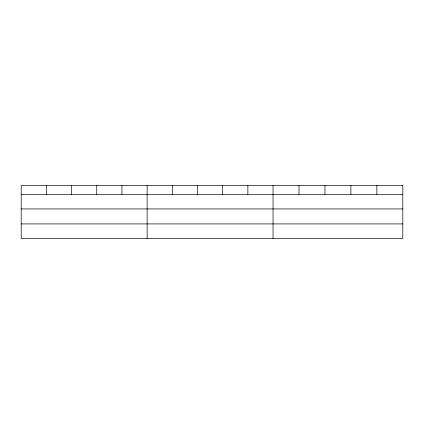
<?xml version="1.0" encoding="UTF-8"?>
<svg xmlns="http://www.w3.org/2000/svg" width="424" height="424" viewBox="0 0 424 424"><rect width="100%" height="100%" fill="white"/><g stroke="black" fill="none" stroke-linecap="round" stroke-linejoin="round"><path stroke-width="0.64" d="M21.2 194.377L402.8 194.377M21.2 208.931L402.8 208.931M21.2 223.92L402.8 223.92M376.851 185.527L376.851 194.377M350.902 185.527L350.902 194.377M324.954 185.527L324.954 194.377M299.005 185.527L299.005 194.377M273.056 185.527L273.056 238.474M247.87 185.527L247.87 194.377M222.685 185.527L222.685 194.377M197.499 185.527L197.499 194.377M172.314 185.527L172.314 194.377M147.128 185.527L147.128 238.474M121.942 185.527L121.942 194.377M96.757 185.527L96.757 194.377M71.571 185.527L71.571 194.377M46.386 185.527L46.386 194.377M402.8 185.527L21.2 185.527L21.2 238.474L402.8 238.474L402.8 185.527"/></g></svg>
